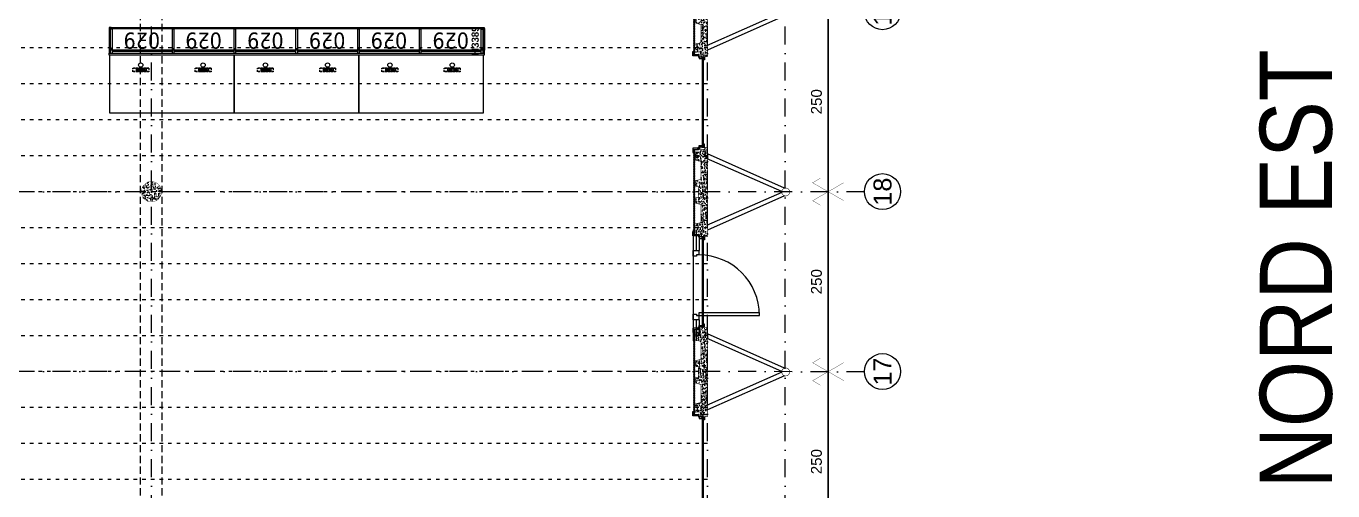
# Model space of a CAD drawing. Header units: millimetres. Extents: x 0 to 111176, y 95213 to 141729.
# Drawn here: x 57074 to 58888, y 113070 to 113716 of the extents above; entities that cross this region are included whole.
import ezdxf
from ezdxf.enums import TextEntityAlignment as Align

# ---------------------------------------------------------------- set-up
doc = ezdxf.new("R2010")
doc.units = ezdxf.units.MM
for name, pattern in [('ACAD_ISO03W100', [30, 12, -18]), ('CONTINU', [0]), ('DISCONTINU', [0.75, 0.5, -0.25]), ('HIDDEN2', [0.1875, 0.125, -0.0625]), ('TIRETPT2', [0.5, 0.25, -0.125, 0, -0.125])]:
    doc.linetypes.add(name, pattern=pattern)
doc.layers.get('Defpoints').update_dxf_attribs({"lineweight": 9})
doc.layers.add('CDP', color=7, linetype='Continuous', lineweight=9, true_color=0x364259)
doc.layers.add('STR_BOLLARD', color=7, linetype='Continuous', lineweight=9, true_color=0x1c1c1c)
for name, color, linetype, lineweight in [('CFO_PC_SILVERA', 232, 'Continuous', 9), ('MEN_Ext', 115, 'Continuous', 9), ('MOB_chaises-tables_Silvera', 27, 'Continuous', 9), ('MOB_etageres_BRM', 37, 'Continuous', 9), ('MOB_texte_BRM', 184, 'Continuous', 9), ('NOM_Batiments', 7, 'Continuous', 9), ('STR_BOLLARD_Axes', 252, 'Continuous', 9), ('STR_BOLLARD_projeté', 251, 'Continuous', 9)]:
    doc.layers.add(name, color=color, linetype=linetype, lineweight=lineweight)
doc.styles.add('Arial', font='arial.ttf')
doc.styles.add('Arial-15', font='arial.ttf', dxfattribs={"height": 15})
doc.styles.add('Arial-20', font='arial.ttf', dxfattribs={"height": 20})
doc.styles.add('BOLD', font='BOLD')
doc.styles.get("Standard").update_dxf_attribs({"font": 'arial.ttf'})
doc.dimstyles.new('Cote-15', dxfattribs={"dimtxt": 15, "dimasz": 15, "dimexe": 1.25, "dimexo": 0.625, "dimgap": 7.5, "dimtad": 1, "dimdec": 0, "dimrnd": 0.025, "dimtxsty": 'Arial-15', "dimblk": 'ARCHTICK', "dimcen": 2.5, "dimse1": 1, "dimse2": 1, "dimazin": 0, "dimtfac": 1, "dimtmove": 1, "dimatfit": 3, "dimfxl": 1, "dimarcsym": 0})

# ---------------------------------------------------------------- blocks, each defined once
blk = doc.blocks.new('Fenetres Ext')
for points in [[(14.09999999846332, 3.400000005214679), (14.09999999846332, 4.400000005214679), (18.09999999846332, 4.400000005214679), (18.09999999846332, 3.400000005214679)], [(14.09999999846332, 1.400000005214679), (139.0999999735504, 1.400000005214679), (139.0999999735504, 3.400000005214679), (14.09999999846332, 3.400000005214679), (14.09999999846332, 1.400000005214679)], [(14.09999999846332, -2.599999994785321), (16.09999999846332, -2.599999994785321), (16.09999999846332, 1.400000005214679), (14.09999999846332, 1.400000005214679)], [(139.0999999735504, 3.400000005214679), (139.0999999735504, 4.400000005214679), (135.0999999735504, 4.400000005214679), (135.0999999735504, 3.400000005214679)], [(139.0999999735504, -2.599999994785321), (137.0999999735504, -2.599999994785321), (137.0999999735504, 1.400000005214679), (139.0999999735504, 1.400000005214679)], [(6.599999998463318, -10.59999999478532), (10.59999999846332, -10.59999999478532), (10.59999999846332, -3.599999994785321), (11.59999999846332, -3.599999994785321), (11.59999999846332, -4.585936534454959), (12.59999999972251, -4.585936534454959), (12.59999999846332, -11.59999999478532), (6.599999998463318, -11.59999999478532)], [(10.59999999846332, -3.599999994785321), (14.09999999846332, -3.599999994785321), (14.09999999846332, -2.599999994785321), (10.59999999846332, -2.599999994785321), (10.59999999846332, -3.599999994785321)], [(142.5999999735504, -3.599999994785321), (139.0999999735504, -3.599999994785321), (139.0999999735504, -2.599999994785321), (142.5999999735504, -2.599999994785321), (142.5999999735504, -3.599999994785321)], [(146.5999999735504, -10.59999999478532), (142.5999999735504, -10.59999999478532), (142.5999999735504, -3.599999994785321), (141.5999999735504, -3.599999994785321), (141.5999999735504, -4.585936534454959), (140.5999999722912, -4.585936534454959), (140.5999999735504, -11.59999999478532), (146.5999999735504, -11.59999999478532)]]:
    blk.add_lwpolyline(points, close=True)
blk.add_lwpolyline([(14.09999999846332, 2.400000005214679), (139.0999999735504, 2.400000005214679)])
blk = doc.blocks.new('panneau+contreventement')
at = {"lineweight": 5}
h = blk.add_hatch(dxfattribs=at)
h.set_pattern_fill('AR-CONC', color=252, scale=0.04, angle=360, style=0)
h.set_pattern_definition([(49.99999999999994, (6.955815479159355e-08, 17.59999999470892), (7.287386759840159, -0.6375634215561317), [0.7619999999999998, -8.381999999999998]), (354.9999999999999, (6.955815479159355e-08, 17.59999999470892), (-1.409736856998765, 7.642273809561408), [0.6096, -6.7056233668]), (100.4514446999998, (0.6072803495580956, 17.54686985470835), (5.877649883614139, 7.004710076487798), [0.6476003520000001, -7.123609784]), (46.18419999999995, (6.955815479159355e-08, 19.63199999470817), (10.8431616356852, -1.681693117309098), [1.143, -12.573]), (96.63555760999995, (0.9035960695582617, 19.49185999470865), (9.49616536206013, 9.89704498390885), [0.9714009256, -10.6854243264]), (351.18415117, (6.955815479159355e-08, 19.63199999470817), (9.496165362599092, 9.897044983421296), [0.9143986827999999, -10.0583892768]), (20.99999999999999, (1.016000069557776, 19.12399999471018), (6.064575650765295, -4.090607927483512), [0.7619999999999999, -8.382]), (326, (1.016000069557776, 19.12399999471018), (2.472081133905891, 7.367518644892768), [0.6096, -6.7056]), (71.45144499999996, (1.521381373558143, 18.78311599870722), (8.53665677114865, 3.2769107554362), [0.647600352, -7.123597503999998]), (37.49999999999993, (6.955815479159355e-08, 17.59999999470892), (0.1235441300236765, 3.382201554926124), [0, -6.624319999999999, 0, -6.8072, 0, -6.731]), (7.499999999999964, (6.955815479159355e-08, 17.59999999470892), (2.672786500412234, 4.007222992724778), [0, -3.88112, 0, -6.47192, 0, -2.5654]), (327.4999999999998, (-2.265679930442275, 17.59999999470892), (5.423623806674856, -0.2291497597069439), [0, -2.54, 0, -7.9248, 0, -10.5156]), (317.4999999999999, (-3.281679930441896, 17.59999999470892), (5.925167255440723, 1.017059641333315), [0, -3.302, 0, -5.26288, 0, -7.4676])])
h.paths.add_polyline_path([(8.000000000007276, 16.62599197128293), (8.000000000007276, 12.62599197128293), (-8, 12.62599197128293), (-8, 16.62599197128293), (-15.27348650529757, 16.62599197128293), (-17.5, 9), (-42.54545454565005, 9), (-44.5, 17.59999999831052), (-55.5, 17.59999999831052), (-55.5, 10), (-62.5, 9), (-61.5, 0), (61.5, 0), (62.5, 9), (55.5, 10), (55.5, 17.59999999831052), (44.5, 17.59999999831052), (42.5, 9), (17.50000000000728, 9), (15.72651349470971, 16.62599197128293)])
at = {"layer": 'CDP'}
h = blk.add_hatch(dxfattribs=at)
h.set_pattern_fill('ANSI31', color=256, scale=5)
h.set_pattern_definition([(45, (0, 0), (-0.4419417382415922, 0.4419417382415922), [])])
h.paths.add_polyline_path([(-59, 17.59999999831052), (-59, 19.3999999983098), (58.99999999767169, 19.3999999983098), (58.99999999767169, 17.59999999831052)])
at = {"linetype": 'Continuous', "lineweight": 5, "const_width": 0.8799999952316284}
blk.add_lwpolyline([(8.000000000007276, 16.62599197128293), (8.000000000007276, 12.62599197128293), (-8, 12.62599197128293), (-8, 16.62599197128293), (-15.27348650529757, 16.62599197128293), (-17.5, 9), (-42.54545454565005, 9), (-44.5, 17.59999999831052), (-55.5, 17.59999999831052), (-55.5, 10), (-62.5, 9), (-61.5, 0), (61.5, 0), (62.5, 9), (55.5, 10), (55.5, 17.59999999831052), (44.5, 17.59999999831052), (42.5, 9), (17.50000000000728, 9), (15.72651349470971, 16.62599197128293)], close=True, dxfattribs=at)
for points in [[(-5.29915068641867, -107.0272467950708), (-52.79727948180198, 0.03446815508141299)], [(-0.5113040249361802, -103.0238181007117), (-46.75775930929467, 1.216600178464432)], [(0.5113040249361802, -103.0238181007117), (46.75775930929467, 1.216600178464432)], [(5.29915068641867, -107.0272467950708), (52.79727948180198, 0.03446815508141299)], [(52.79745963354026, 0), (46.20254036645974, 0)]]:
    blk.add_lwpolyline(points)
at = {"const_width": 0.8}
blk.add_lwpolyline([(4.886542232529791, -105.9757763550551, 128.1178204295244), (4.962955946750299, -106.1295426030811, 0.007805315424875689)], format="xyb", close=True, dxfattribs=at)
at = {"layer": 'CDP', "const_width": 0.2}
blk.add_lwpolyline([(-59, 17.59999999831052), (-59, 19.3999999983098), (58.99999999767169, 19.3999999983098), (58.99999999767169, 17.59999999831052), (-59, 17.59999999831052)], close=True, dxfattribs=at)
blk = doc.blocks.new('poteau')
at = {"layer": 'STR_BOLLARD', "lineweight": 5}
h = blk.add_hatch(dxfattribs=at)
h.set_pattern_fill('AR-CONC', color=252, scale=0.04, angle=359.9999999999999, style=0)
h.set_pattern_definition([(49.99999999999999, (-34103.71972945715, -3518.988229174639), (7.287386759840159, -0.6375634215561317), [0.762, -8.382000000000001]), (355, (-34103.71972945715, -3518.988229174639), (-1.409736856998765, 7.642273809561408), [0.6096, -6.7056233668]), (100.4514446999999, (-34103.11244917716, -3519.04135931464), (5.877649883614139, 7.004710076487798), [0.6476003520000001, -7.123609784]), (46.18419999999993, (-34103.71972945715, -3516.956229174639), (10.8431616356852, -1.681693117309098), [1.143, -12.573]), (96.63555760999996, (-34102.81613345716, -3517.096369174639), (9.49616536206013, 9.89704498390885), [0.9714009256, -10.6854243264]), (351.18415117, (-34103.71972945715, -3516.956229174639), (9.496165362599092, 9.897044983421296), [0.9143986828, -10.0583892768]), (21, (-34102.70372945715, -3517.46422917464), (6.064575650765295, -4.090607927483512), [0.762, -8.382000000000001]), (326, (-34102.70372945715, -3517.46422917464), (2.472081133905891, 7.367518644892768), [0.6096, -6.7056]), (71.45144499999996, (-34102.19834815315, -3517.805113170639), (8.53665677114865, 3.2769107554362), [0.6476003520000001, -7.123597503999999]), (37.49999999999994, (-34103.71972945715, -3518.988229174639), (0.1235441300236765, 3.382201554926124), [0, -6.62432, 0, -6.807200000000001, 0, -6.731000000000001]), (7.499999999999974, (-34103.71972945715, -3518.988229174639), (2.672786500412234, 4.007222992724778), [0, -3.88112, 0, -6.47192, 0, -2.5654]), (327.4999999999999, (-34105.98540945715, -3518.988229174639), (5.423623806674856, -0.2291497597069439), [0, -2.54, 0, -7.9248, 0, -10.5156]), (317.4999999999999, (-34107.00140945715, -3518.988229174639), (5.925167255440723, 1.017059641333315), [0, -3.302, 0, -5.26288, 0, -7.4676])])
edge = h.paths.add_edge_path()
edge.add_arc((2.613544936025392e-10, 6.674660824046441e-11), 13.99999999999927, 284.7547730335563, 644.0803509681097)
edge.add_arc((2.613806948659203e-10, 6.66435795437792e-11), 13.99999999999917, 284.0803509681096, 284.7547730335563)
at = {"layer": 'STR_BOLLARD', "lineweight": 5, "const_width": 0.5}
blk.add_lwpolyline([(3.565555101478822, -13.53834616259883, 339.820519298623), (3.405953449982917, -13.57937705112045, 0.002942729891838111)], format="xyb", close=True, dxfattribs=at)
blk = doc.blocks.new('n°-axe')
at = {"layer": 'STR_BOLLARD_Axes', "linetype": 'CONTINU', "ltscale": 60}
blk.add_circle((0, -25), 25, dxfattribs=at)
at = {"layer": 'STR_BOLLARD_Axes', "style": 'Arial-20'}
blk.add_attdef('AXE', text='', height=25, dxfattribs=at).set_placement((0, -25), align=Align.MIDDLE_CENTER)
blk = doc.blocks.new('Axe-construction')
at = {"const_width": 0.4}
for points in [[(-18.71420953128381, 10.80465391055782), (-12.47613968752262, 21.60930782111564), (12.47613968752262, -21.60930782111564)], [(18.71420953128381, 10.80465391055782), (12.47613968752262, 21.60930782111564), (-12.47613968752262, -21.60930782111564)]]:
    blk.add_lwpolyline(points, dxfattribs=at)
blk = doc.blocks.new('*D357')
at = {"layer": 'Defpoints', "color": 0, "transparency": 16777216}
for p in [(58187.24925767965, 113735.7010587136), (58187.2505196841, 113735.7010586988), (58187.24759821047, 113485.7010587589)]:
    blk.add_point(p, dxfattribs=at)
at = {"layer": 'STR_BOLLARD_Axes', "color": 0, "lineweight": -2, "transparency": 16777216}
blk.add_line((58187.24633620602, 113485.7010587737), (58187.24925767965, 113735.7010587136), dxfattribs=at)
at = {"layer": 'STR_BOLLARD_Axes', "color": 0, "lineweight": 5, "transparency": 16777216, "insert": (58171.02506352615, 113610.7011482411), "char_height": 15, "attachment_point": 5, "rotation": 89.99933044756455, "style": 'Arial-15'}
blk.add_mtext('250', dxfattribs=at)
blk = doc.blocks.new('_None')
blk = doc.blocks.new('*D358')
at = {"layer": 'Defpoints', "color": 0, "transparency": 16777216}
for p in [(58187.24411430139, 113485.7010588194), (58187.24537630584, 113485.7010588047), (58187.24245483221, 113235.7010588648)]:
    blk.add_point(p, dxfattribs=at)
at = {"layer": 'STR_BOLLARD_Axes', "color": 0, "lineweight": -2, "transparency": 16777216}
blk.add_line((58187.24119282776, 113235.7010588795), (58187.24411430139, 113485.7010588194), dxfattribs=at)
at = {"layer": 'STR_BOLLARD_Axes', "color": 0, "lineweight": 5, "transparency": 16777216, "insert": (58171.01992014789, 113360.7011483469), "char_height": 15, "attachment_point": 5, "rotation": 89.99933044756455, "style": 'Arial-15'}
blk.add_mtext('250', dxfattribs=at)
blk = doc.blocks.new('*D359')
at = {"layer": 'Defpoints', "color": 0, "transparency": 16777216}
for p in [(58187.238970923, 113235.7010589252), (58187.24023292755, 113235.7010589104), (58187.23731145391, 112985.7010589705)]:
    blk.add_point(p, dxfattribs=at)
at = {"layer": 'STR_BOLLARD_Axes', "color": 0, "lineweight": -2, "transparency": 16777216}
blk.add_line((58187.23604944936, 112985.7010589853), (58187.238970923, 113235.7010589252), dxfattribs=at)
at = {"layer": 'STR_BOLLARD_Axes', "color": 0, "lineweight": 5, "transparency": 16777216, "insert": (58171.0147767696, 113110.7011484527), "char_height": 15, "attachment_point": 5, "rotation": 89.99933044756288, "style": 'Arial-15'}
blk.add_mtext('250', dxfattribs=at)
blk = doc.blocks.new('ELTI parement SF')
for p, q in [((0.01500000000000057, 0), (0, 0)), ((0, -0.3320000000000007), (0, 0)), ((0.01500000000000057, -0.3560000000000016), (0.01500000000000057, 0)), ((-0.01500000000000057, -0.3320000000000007), (-0.01500000000000057, -0.3560000000000016)), ((-0.01500000000000057, -0.3320000000000007), (0, -0.3320000000000007)), ((-0.01500000000000057, -0.3560000000000016), (0.01500000000000057, -0.3560000000000016))]:
    blk.add_line(p, q)
blk = doc.blocks.new('*U75')
for p, q in [((-4.303500000000001, 0.3080000000000004), (-4.303500000000001, 0.03599999999999842)), ((-4.273499999999999, 0.3080000000000004), (-4.303500000000001, 0.3080000000000004)), ((-4.2885, 0.3080000000000004), (-4.2885, 0.3310000000000001)), ((-4.2885, 0.3310000000000001), (-3.430799999999999, 0.331)), ((-4.273499999999999, 0.03599999999999842), (-4.273499999999999, 0.3080000000000004)), ((-3.445800000000001, 0.3080000000000003), (-3.445800000000001, 0.03599999999999831)), ((-3.4158, 0.3080000000000003), (-3.445800000000001, 0.3080000000000003)), ((-3.4308, 0.3080000000000003), (-3.4308, 0.331)), ((-3.4308, 0.331), (-2.573099999999999, 0.3309999999999999)), ((-3.4158, 0.03599999999999831), (-3.4158, 0.3080000000000003)), ((-2.588100000000001, 0.3080000000000002), (-2.588100000000001, 0.0359999999999982)), ((-2.5581, 0.3080000000000002), (-2.588100000000001, 0.3080000000000002)), ((-2.5731, 0.3080000000000002), (-2.5731, 0.3309999999999999)), ((-2.5731, 0.3309999999999999), (-1.715399999999999, 0.3309999999999998)), ((-2.5581, 0.0359999999999982), (-2.5581, 0.3080000000000002)), ((-1.730400000000001, 0.3080000000000001), (-1.730400000000001, 0.03599999999999809)), ((-1.700399999999999, 0.3080000000000001), (-1.730400000000001, 0.3080000000000001)), ((-1.7154, 0.3080000000000001), (-1.7154, 0.3309999999999998)), ((-1.7154, 0.3309999999999998), (-0.8576999999999988, 0.3309999999999997)), ((-1.700399999999999, 0.03599999999999809), (-1.700399999999999, 0.3080000000000001)), ((-0.8727000000000006, 0.308), (-0.8727000000000006, 0.03599999999999798)), ((-0.8426999999999994, 0.308), (-0.8727000000000006, 0.308)), ((-0.8577, 0.308), (-0.8577, 0.3309999999999997)), ((-0.8577, 0.3309999999999997), (1.221245327087672e-15, 0.3309999999999996)), ((-0.8426999999999994, 0.03599999999999798), (-0.8426999999999994, 0.308)), ((0.01500000000000057, 0.3079999999999999), (-0.01500000000000057, 0.3079999999999999)), ((-0.01500000000000057, 0.3079999999999999), (-0.01500000000000057, 0.03599999999999787)), ((0, 0.3309999999999996), (0.8577000000000012, 0.3309999999999995)), ((0, 0.3079999999999999), (0, 0.3309999999999996)), ((0.01500000000000057, 0.03599999999999787), (0.01500000000000057, 0.3079999999999999)), ((0.8727000000000018, 0.3079999999999998), (0.8427000000000007, 0.3079999999999998)), ((0.8427000000000007, 0.3079999999999998), (0.8427000000000007, 0.03599999999999776)), ((0.8577000000000012, 0.3079999999999998), (0.8577000000000012, 0.3309999999999995)), ((0.8727000000000018, 0.03599999999999776), (0.8727000000000018, 0.3079999999999998)), ((-4.303500000000001, 0.03599999999999842), (-4.303500000000001, -0.0240000000000003)), ((-4.273499999999999, 0.03599999999999842), (-4.303500000000001, 0.03599999999999842)), ((-4.273499999999999, -0.0240000000000003), (-4.273499999999999, 0.03599999999999842)), ((-4.273499999999999, 0.01099999999999984), (-3.445800000000003, 0.01099999999999618)), ((-4.273499999999999, 0.001000000000001833), (-3.445800000000003, 0.000999999999998169)), ((-3.445800000000001, 0.03599999999999831), (-3.445800000000001, -0.02400000000000041)), ((-3.4158, 0.03599999999999831), (-3.445800000000001, 0.03599999999999831)), ((-3.4158, -0.02400000000000041), (-3.4158, 0.03599999999999831)), ((-3.4158, 0.01099999999999973), (-2.588100000000003, 0.01099999999999607)), ((-3.4158, 0.001000000000001722), (-2.588100000000003, 0.000999999999998058)), ((-2.588100000000001, 0.0359999999999982), (-2.588100000000001, -0.02400000000000052)), ((-2.5581, 0.0359999999999982), (-2.588100000000001, 0.0359999999999982)), ((-2.5581, -0.02400000000000052), (-2.5581, 0.0359999999999982)), ((-2.5581, 0.01099999999999962), (-1.730400000000003, 0.01099999999999596)), ((-2.5581, 0.001000000000001611), (-1.730400000000003, 0.000999999999997947)), ((-1.730400000000001, 0.03599999999999809), (-1.730400000000001, -0.02400000000000063)), ((-1.700399999999999, 0.03599999999999809), (-1.730400000000001, 0.03599999999999809)), ((-1.700399999999999, -0.02400000000000063), (-1.700399999999999, 0.03599999999999809)), ((-1.700399999999999, 0.01099999999999951), (-0.8727000000000029, 0.01099999999999585)), ((-1.700399999999999, 0.0010000000000015), (-0.8727000000000029, 0.000999999999997836)), ((-0.8727000000000006, 0.03599999999999798), (-0.8727000000000006, -0.02400000000000074)), ((-0.8426999999999994, 0.03599999999999798), (-0.8727000000000006, 0.03599999999999798)), ((-0.8426999999999994, -0.02400000000000074), (-0.8426999999999994, 0.03599999999999798)), ((-0.8426999999999994, 0.0109999999999994), (-0.0150000000000029, 0.01099999999999574)), ((-0.8426999999999994, 0.001000000000001389), (-0.0150000000000029, 0.000999999999997725)), ((0.01500000000000057, 0.03599999999999787), (-0.01500000000000057, 0.03599999999999787)), ((-0.01500000000000057, 0.03599999999999787), (-0.01500000000000057, -0.02400000000000085)), ((0.01500000000000057, -0.02400000000000085), (0.01500000000000057, 0.03599999999999787)), ((0.01500000000000057, 0.01099999999999929), (0.8426999999999971, 0.01099999999999562)), ((0.01500000000000057, 0.001000000000001278), (0.8426999999999971, 0.000999999999997614)), ((0.8727000000000018, 0.03599999999999776), (0.8427000000000007, 0.03599999999999776)), ((0.8427000000000007, 0.03599999999999776), (0.8427000000000007, -0.02400000000000097)), ((0.8727000000000018, -0.02400000000000097), (0.8727000000000018, 0.03599999999999776)), ((-4.303500000000001, -0.0240000000000003), (-4.273499999999999, -0.0240000000000003)), ((-3.445800000000001, -0.02400000000000041), (-3.4158, -0.02400000000000041)), ((-2.588100000000001, -0.02400000000000052), (-2.5581, -0.02400000000000052)), ((-1.730400000000001, -0.02400000000000063), (-1.700399999999999, -0.02400000000000063)), ((-0.8727000000000006, -0.02400000000000074), (-0.8426999999999994, -0.02400000000000074)), ((-0.01500000000000057, -0.02400000000000085), (0.01500000000000057, -0.02400000000000085)), ((0.8427000000000007, -0.02400000000000097), (0.8727000000000018, -0.02400000000000097))]:
    blk.add_line(p, q)
at = {"color": 255, "lineweight": 5}
for p, q in [((-3.894149999999999, 0.1539999999999987), (-3.810149999999999, 0.1540000000000022)), ((-3.036449999999999, 0.1539999999999986), (-2.952449999999999, 0.1540000000000021)), ((-2.178749999999999, 0.1539999999999985), (-2.094749999999999, 0.154000000000002)), ((-1.321049999999999, 0.1539999999999984), (-1.237049999999999, 0.1540000000000019)), ((-0.4633499999999989, 0.1539999999999982), (-0.3793499999999993, 0.1540000000000018)), ((0.3943500000000011, 0.1539999999999981), (0.4783500000000007, 0.1540000000000017))]:
    blk.add_line(p, q, dxfattribs=at)
at = {"rotation": 180}
blk.add_blockref('ELTI parement SF', (-4.3035, -0.02400000000000031), dxfattribs=at)
at = {"xscale": -1, "rotation": 180}
blk.add_blockref('ELTI parement SF', (0.8727000000000018, -0.02400000000000097), dxfattribs=at)
blk = doc.blocks.new('*U163')
at = {"color": 252, "linetype": 'ByBlock', "lineweight": -2}
note = blk.add_mtext_dynamic_manual_height_columns('{\\fTahoma|b0|i0|c0|p34;029\\P}', width=0.484500145644688, gutter_width=12.5, heights=[0.2886241178930504, 0], dxfattribs=dict(at, insert=(-0.2405922367439448, 0.1171246317955816), char_height=0.225, attachment_point=1))
for column, words in zip(note.columns.linked_columns, ['{\\fTahoma|b0|i0|c0|p34;\\P}']):
    column.text = words
blk = doc.blocks.new('BRM_6-etageres-simples')
at = {"xscale": 100, "yscale": 100, "zscale": 100}
for name, p, rotation in [('*U75', (5.400000000372529, 88.77000000001863), 270), ('*U163', (20.79999999981374, 473.984999999986), 90.00000000000244), ('*U163', (20.79999999981374, 388.2149999999674), 90.00000000000244), ('*U163', (20.79999999981374, 302.4450000000652), 90.00000000000244), ('*U163', (20.79999999981374, 216.6749999999302), 90.00000000000233), ('*U163', (20.79999999981374, 130.9050000000279), 90.00000000000233), ('*U163', (20.79999999981374, 45.13500000000931), 90.00000000000233)]:
    blk.add_blockref(name, p, dxfattribs=dict(at, rotation=rotation))
blk = doc.blocks.new('PO7C')
blk.add_lwpolyline([(0.8499999999974079, 7.993833010863), (0.8500000000008185, 0.6999999993420261), (5.343281372915953e-11, 0.6999999993914798), (0, 0), (0.7000000000005002, -3.922195901395753e-11), (0.7000000000005002, 0.3999999993617394), (0.5499999995356575, 0.3999999993617394), (0.5500000000381533, 7.99999999936324, -0.4142135623537333), (7.849999999555166, 0.6999999993630581), (7.849999999575061, 0.3999999993617394), (7.699999999110219, 0.3999999993617394), (7.699999999110219, -3.922195901395753e-11), (8.399999999110719, 0), (8.399999999056718, 0.6999999993914798), (7.849999999555166, 0.6999999993630581)], format="xyb")
blk = doc.blocks.new('Bachmann 2pc_goulotte')
at = {"linetype": 'DISCONTINU', "ltscale": 5}
for p, q in [((22.09999999999854, 5.299999999999272), (0, 5.299999999999272)), ((0, 5.299999999999272), (0, 0)), ((22.09999999999854, 4.899999999999636), (0, 4.899999999999636)), ((22.09999999999854, 0.3999999999996362), (0, 0.3999999999996362)), ((0, 0), (22.09999999999854, 0)), ((22.09999999999854, 0), (22.09999999999854, 5.299999999999272))]:
    blk.add_line(p, q, dxfattribs=at)
for p, q in [((14.09943896326149, 4.899999999999636), (9.599438963261491, 4.899999999999636)), ((9.599438963261491, 4.899999999999636), (9.599438963261491, 0.3999999999996362)), ((9.599438963261491, 0.3999999999996362), (14.09943896326149, 0.3999999999996362)), ((14.09943896326149, 0.3999999999996362), (14.09943896326149, 4.899999999999636)), ((18.59943896326149, 4.899999999999636), (14.09943896326149, 4.899999999999636)), ((14.09943896326149, 4.899999999999636), (14.09943896326149, 0.3999999999996362)), ((14.09943896326149, 4.899999999999636), (18.59943896326149, 0.3999999999996362)), ((18.59943896326149, 4.899999999999636), (14.09943896326149, 0.3999999999996362)), ((14.09943896326149, 0.3999999999996362), (18.59943896326149, 0.3999999999996362)), ((18.59943896326149, 0.3999999999996362), (18.59943896326149, 4.899999999999636))]:
    blk.add_line(p, q)
blk.add_lwpolyline([(5.099438963261491, 0.3999999999996362), (9.599438963261491, 0.3999999999996362), (9.599438963261491, 4.899999999999636), (5.099438963261491, 4.899999999999636)], close=True)
for centre, radius in [((7.349438963261491, 2.649999999999636), 2.067260671219405), ((6.442471564871084, 3.528110541753449), 0.1957086742030252), ((7.349438963261491, 1.761204562692001), 0.1957086742030252), ((8.256406361651898, 3.528110541753449), 0.1957086742030252), ((11.84943896326149, 2.649999999999636), 2.067260671219405), ((10.94247156487108, 3.528110541753449), 0.1957086742030252), ((11.84943896326149, 1.761204562692001), 0.1957086742030252), ((12.7564063616519, 3.528110541753449), 0.1957086742030252)]:
    blk.add_circle(centre, radius)
blk = doc.blocks.new('table_173x73')
at = {"layer": 'MOB_chaises-tables_Silvera'}
blk.add_lwpolyline([(-80, 173), (-80, 0), (0, 0), (0, 173)], close=True, dxfattribs=at)
for centre in [(-13.65000000000146, 129.75), (-13.65000000000146, 43.25)]:
    blk.add_circle(centre, 3, dxfattribs=at)
at = {"layer": 'CFO_PC_SILVERA', "ltscale": 5, "xscale": -1, "rotation": 89.99999999999999}
for p in [(-17.73243387588445, 140.7999999999993), (-17.73243387588445, 54.29999999999927)]:
    blk.add_blockref('Bachmann 2pc_goulotte', p, dxfattribs=at)

msp = doc.modelspace()

# ---------------------------------------------------------------- linework, layer by layer
at = {"layer": 'MEN_Ext'}
for p, q in [((57999.73581717995, 113432.9081891684), (57999.73581717995, 113278.7164127109)), ((58004.16430162129, 113432.9081891684), (58004.16430162129, 113404.1230403001)), ((58008.59278606263, 113404.1230403001), (58008.59278606263, 113426.2654625064)), ((58004.16430162129, 113307.5015615792), (58004.16430162129, 113278.7164127109)), ((58008.59278606263, 113285.3591393729), (58008.59278606263, 113307.5015615792))]:
    msp.add_line(p, q, dxfattribs=at)
at = {"layer": 'MOB_etageres_BRM', "lineweight": 5}
msp.add_lwpolyline([(57710.04524726985, 113712.2171939441), (57710.04524726985, 113682.2171939441), (57190.04524726985, 113682.2171939441), (57190.04524726985, 113712.2171939441)], close=True, dxfattribs=at)
at = {"layer": 'MOB_etageres_BRM'}
msp.add_lwpolyline([(57709.54524726985, 113678.252298923), (57709.54524726985, 113675.2522989235), (57188.92524726985, 113675.2522989235), (57188.92524726985, 113678.252298923)], close=True, dxfattribs=at)
at = {"layer": 'STR_BOLLARD', "linetype": 'HIDDEN2', "ltscale": 80}
for points in [[(57232.52399620151, 109988.8081859174), (57232.80216898685, 117206.6703891748)], [(57262.5239962238, 109988.8081859174), (57262.80216850244, 117206.6572408184)]]:
    msp.add_lwpolyline(points, dxfattribs=at)
at = {"layer": 'STR_BOLLARD_Axes', "linetype": 'TIRETPT2', "ltscale": 100}
for points in [[(57247.70692395439, 109131.277971965), (57247.70692395438, 117376.150967291)], [(58019.71048260501, 109131.2603980209), (58019.70688306889, 117376.150967291)], [(58127.71048260501, 109131.2604451713), (58127.7068830689, 117376.150967291)], [(58237.65771538685, 113485.7000216457), (55817.78584297444, 113485.7498069113)], [(58237.65257200858, 113235.7000217515), (55817.78069959617, 113235.7498070171)]]:
    msp.add_lwpolyline(points, dxfattribs=at)
at = {"layer": 'STR_BOLLARD_projeté', "linetype": 'ACAD_ISO03W100', "ltscale": 3, "const_width": 0.1}
for points in [[(57231.66671122209, 117196.2198826507), (57231.66874702882, 111987.4044806367)], [(57261.66671122209, 117196.2102481276), (57261.66874702882, 111987.404480633)]]:
    msp.add_lwpolyline(points, dxfattribs=at)
at = {"layer": 'STR_BOLLARD_projeté', "color": 252, "linetype": 'ACAD_ISO03W100', "lineweight": 5, "ltscale": 0.4}
for points in [[(58019.71048260501, 113685.7081886865), (55993.81409534726, 113685.7081886865)], [(58019.71048260501, 113635.7081886127), (55975.70886866737, 113635.7081965908)], [(58019.71048260501, 113585.7081886127), (55975.70886866737, 113585.7081965908)], [(58019.71048260501, 113535.7081886865), (55993.81409534726, 113535.7081886865)], [(58019.71048260501, 113485.7081886865), (55975.70882500958, 113485.7081886865)], [(58019.71048260501, 113435.7081886865), (55975.7088031807, 113435.7081886865)], [(58019.71048260501, 113385.7081886865), (55975.70878135181, 113385.7081886865)], [(58019.71048260501, 113335.7081886865), (55975.70875952292, 113335.7081886865)], [(58019.71048260501, 113285.7081886865), (55975.70873769403, 113285.7081886865)], [(58019.71048260501, 113235.7081886865), (55975.70871586514, 113235.7081886865)], [(58019.71048260501, 113185.7081886865), (55975.70869403625, 113185.7081886865)], [(58019.71048260501, 113135.7081886865), (55975.70867220736, 113135.7081886865)], [(58019.71048260501, 113085.7081886865), (55975.70865037847, 113085.7081886865)]]:
    msp.add_lwpolyline(points, dxfattribs=at)

# ---------------------------------------------------------------- block references
at = {"layer": 'CDP', "ltscale": 5, "rotation": 90}
for p in [(57362.54524726985, 113675.2522989235), (57535.54524726985, 113675.2522989235), (57708.54524726985, 113675.2522989235)]:
    msp.add_blockref('table_173x73', p, dxfattribs=at)
at = {"layer": 'MEN_Ext', "rotation": 270}
for p in [(58010.90702685317, 113686.9081891098), (58010.90702685223, 113436.9081891348), (58010.90702685293, 113186.9081891618)]:
    msp.add_blockref('Fenetres Ext', p, dxfattribs=at)
at = {"layer": 'MEN_Ext', "extrusion": (0, 0, -1), "xscale": 11.5025569919554, "yscale": 11.5025569919554, "zscale": -11.50255699195539, "rotation": 90}
msp.add_blockref('PO7C', (-57999.7358171804, 113307.5015615786), dxfattribs=at)
at = {"layer": 'MOB_etageres_BRM', "rotation": 90}
msp.add_blockref('BRM_6-etageres-simples', (57709.54524726985, 113675.2522989235), dxfattribs=at)
at = {"layer": 'STR_BOLLARD', "rotation": 90}
for p in [(58019.70702685065, 113735.3081890932), (58019.70702684949, 113485.3081891182), (58019.70702685018, 113235.3081891453)]:
    msp.add_blockref('panneau+contreventement', p, dxfattribs=at)
at = {"layer": 'STR_BOLLARD'}
msp.add_blockref('poteau', (57247.67947180152, 113485.7081884149), dxfattribs=at)
at = {"layer": 'STR_BOLLARD_Axes', "rotation": 90.11948235443874}
for p, values in [((58237.66280441132, 113735.752669852), {'AXE': '19'}), ((58237.65766103305, 113485.7526699578), {'AXE': '18'}), ((58237.65251765479, 113235.7526700636), {'AXE': '17'})]:
    msp.add_blockref('n°-axe', p, dxfattribs=at).add_auto_attribs(values)
at = {"layer": 'STR_BOLLARD_Axes', "linetype": 'CONTINU', "ltscale": 60, "rotation": 90.11937587662973}
for p in [(58187.24633620595, 113485.7010587737), (58187.24119282768, 113235.7010588795)]:
    msp.add_blockref('Axe-construction', p, dxfattribs=at)

# ---------------------------------------------------------------- texts
at = {"layer": 'MOB_texte_BRM', "ltscale": 0.1, "insert": (57697.17573715521, 113695.5522989239), "char_height": 10, "attachment_point": 5, "rotation": 90, "style": 'BOLD'}
msp.add_mtext_dynamic_manual_height_columns('H3389', width=245.8954391735606, gutter_width=12.5, heights=[0], dxfattribs=at)
at = {"layer": 'NOM_Batiments', "linetype": 'Continuous', "style": 'Arial', "width": 0.8451597955595045}
msp.add_text('AILE B - NORD EST', height=99.99999684979839, rotation=90, dxfattribs=at).set_placement((58886.52615077944, 112601.0114541525), (58886.52615077944, 113683.5192973515), align=Align.FIT)

# ---------------------------------------------------------------- dimensions: what is measured, and where the dimension line sits
at = {"layer": 'STR_BOLLARD_Axes', "lineweight": 5}
for base, p1, p2, angle, picture, middle in [((58187.24925767965, 113735.7010587136), (58187.24759821046, 113485.7010587589), (58187.25051968409, 113735.7010586988), 89.99933044756455, '*D357', (58178.68365834146, 113610.7010587436)), ((58187.24411430139, 113485.7010588194), (58187.24245483219, 113235.7010588647), (58187.24537630582, 113485.7010588046), 89.99933044756288, '*D358', (58178.67851496319, 113360.7010588494)), ((58187.238970923, 113235.7010589252), (58187.23731145392, 112985.7010589705), (58187.24023292756, 113235.7010589104), 89.99933044756288, '*D359', (58178.6733715849, 113110.7010589552))]:
    dim = msp.add_linear_dim(base=base, p1=p1, p2=p2, angle=angle, dimstyle='Cote-15', override={"dimgap": 0, "dimblk1": 'None', "dimblk2": 'None', "dimsah": 1}, dxfattribs=at)
    dim.commit()
    dim.dimension.update_dxf_attribs({"geometry": picture, "text_midpoint": middle, "dimtype": 161})

doc.saveas('drawing.dxf')
